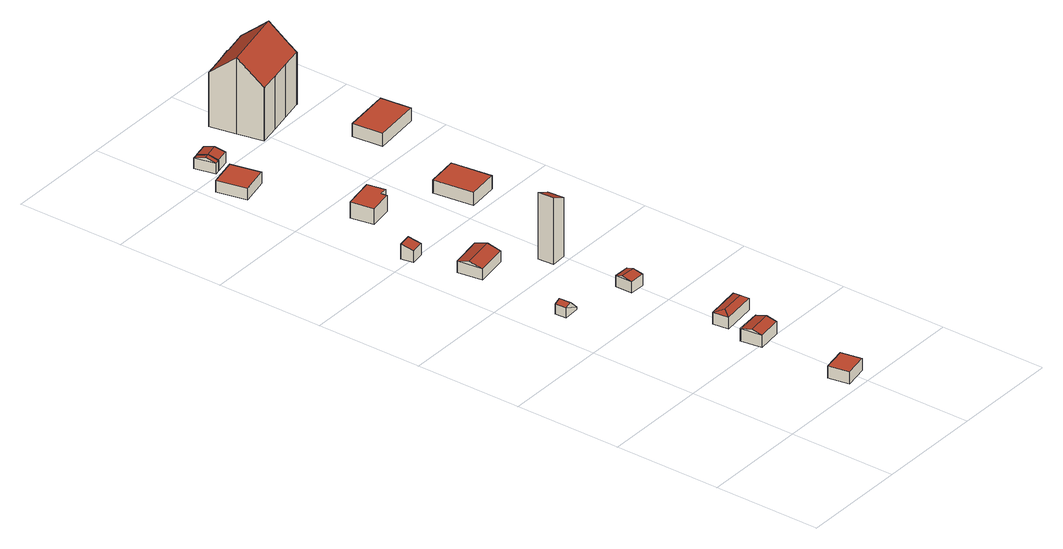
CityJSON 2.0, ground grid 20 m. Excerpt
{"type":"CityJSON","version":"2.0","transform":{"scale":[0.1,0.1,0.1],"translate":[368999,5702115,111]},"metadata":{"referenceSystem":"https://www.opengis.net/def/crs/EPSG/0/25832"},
"CityObjects":{
"building1":{"type":"Building","attributes":{"Gemeindeschluessel":"05113000","Geometrietyp2DReferenz":"3000","function":"31001_1313","roofType":"1000","measuredHeight":2.31,"storeysAboveGround":1},"geometry":[{"type":"Solid","lod":"2","boundaries":[[[[0,1,2,3]],[[4,5,1,0]],[[6,7,5,4]],[[3,2,7,6]],[[4,0,3,6]],[[1,5,7,2]]]],"semantics":{"surfaces":[{"type":"WallSurface"},{"type":"RoofSurface"},{"type":"GroundSurface"}],"values":[[0,0,0,0,1,2]]}}]},
"building2":{"type":"Building","attributes":{"Gemeindeschluessel":"05113000","Geometrietyp2DReferenz":"3000","function":"31001_1313","roofType":"3100","measuredHeight":2.4},"geometry":[{"type":"Solid","lod":"2","boundaries":[[[[8,9,10,11]],[[12,13,9,8]],[[14,15,13,12]],[[11,10,15,14]],[[8,16,12]],[[14,17,11]],[[11,17,16,8]],[[12,16,17,14]],[[9,13,15,10]]]],"semantics":{"surfaces":[{"type":"WallSurface"},{"type":"RoofSurface"},{"type":"GroundSurface"}],"values":[[0,0,0,0,0,0,1,1,2]]}}]},
"building3":{"type":"Building","attributes":{"Gemeindeschluessel":"05113000","Geometrietyp2DReferenz":"3000","function":"31001_1313","roofType":"3100","measuredHeight":2.78,"storeysAboveGround":1},"geometry":[{"type":"Solid","lod":"2","boundaries":[[[[18,19,20,21]],[[22,23,19,18]],[[24,25,23,22]],[[21,20,25,24]],[[18,26,22]],[[24,27,21]],[[21,27,26,18]],[[22,26,27,24]],[[19,23,25,20]]]],"semantics":{"surfaces":[{"type":"WallSurface"},{"type":"RoofSurface"},{"type":"GroundSurface"}],"values":[[0,0,0,0,0,0,1,1,2]]}}]},
"building4":{"type":"Building","attributes":{"Gemeindeschluessel":"05113000","Geometrietyp2DReferenz":"3000","function":"31001_1313","roofType":"2100","measuredHeight":2.82},"geometry":[{"type":"Solid","lod":"2","boundaries":[[[[28,29,30,31]],[[32,33,29,28]],[[34,35,33,32]],[[31,30,35,34]],[[32,28,31,34]],[[29,33,35,30]]]],"semantics":{"surfaces":[{"type":"WallSurface"},{"type":"RoofSurface"},{"type":"GroundSurface"}],"values":[[0,0,0,0,1,2]]}}]},
"building5":{"type":"Building","attributes":{"Gemeindeschluessel":"05113000","Geometrietyp2DReferenz":"3000","function":"31001_1313","roofType":"5000","measuredHeight":2.43,"storeysAboveGround":1},"geometry":[{"type":"Solid","lod":"2","boundaries":[[[[36,37,38,39]],[[40,41,37,36]],[[42,43,41,40]],[[39,38,43,42]],[[44,42,40,45]],[[40,36,45]],[[45,36,39,44]],[[39,42,44]],[[37,41,43,38]]]],"semantics":{"surfaces":[{"type":"WallSurface"},{"type":"RoofSurface"},{"type":"GroundSurface"}],"values":[[0,0,0,0,1,1,1,1,2]]}}]},
"building6":{"type":"Building","attributes":{"Gemeindeschluessel":"05113000","Geometrietyp2DReferenz":"3000","function":"31001_1313","roofType":"3100","measuredHeight":2.81,"storeysAboveGround":1},"geometry":[{"type":"Solid","lod":"2","boundaries":[[[[46,47,48,49]],[[50,51,47,46]],[[52,53,51,50]],[[49,48,53,52]],[[46,54,50]],[[52,55,49]],[[49,55,54,46]],[[50,54,55,52]],[[47,51,53,48]]]],"semantics":{"surfaces":[{"type":"WallSurface"},{"type":"RoofSurface"},{"type":"GroundSurface"}],"values":[[0,0,0,0,0,0,1,1,2]]}}]},
"building7":{"type":"Building","attributes":{"Gemeindeschluessel":"05113000","Geometrietyp2DReferenz":"3000","function":"31001_1313","roofType":"3100","measuredHeight":2.42},"geometry":[{"type":"Solid","lod":"2","boundaries":[[[[56,57,58,59]],[[60,61,57,56]],[[62,63,61,60]],[[59,58,63,62]],[[56,64,60]],[[62,65,59]],[[59,65,64,56]],[[60,64,65,62]],[[57,61,63,58]]]],"semantics":{"surfaces":[{"type":"WallSurface"},{"type":"RoofSurface"},{"type":"GroundSurface"}],"values":[[0,0,0,0,0,0,1,1,2]]}}]},
"building8":{"type":"Building","attributes":{"Gemeindeschluessel":"05113000","Geometrietyp2DReferenz":"3000","function":"31001_1313","roofType":"2100","measuredHeight":12.57},"geometry":[{"type":"Solid","lod":"2","boundaries":[[[[66,67,68,69]],[[70,71,67,66]],[[72,73,71,70]],[[69,68,73,72]],[[70,66,69,72]],[[67,71,73,68]]]],"semantics":{"surfaces":[{"type":"WallSurface"},{"type":"RoofSurface"},{"type":"GroundSurface"}],"values":[[0,0,0,0,1,2]]}}]},
"building9":{"type":"Building","attributes":{"Gemeindeschluessel":"05113000","Geometrietyp2DReferenz":"3000","function":"31001_1313","roofType":"9999","measuredHeight":3,"storeysAboveGround":1},"geometry":[{"type":"Solid","lod":"2","boundaries":[[[[74,75,76,77,78,79]],[[77,80,81,78]],[[76,82,80,77]],[[75,83,82,76]],[[74,84,83,75]],[[79,85,84,74]],[[78,81,85,79]],[[80,82,83,84,85,81]]]],"semantics":{"surfaces":[{"type":"RoofSurface"},{"type":"WallSurface"},{"type":"GroundSurface"}],"values":[[0,1,1,1,1,1,1,2]]}}]},
"building10":{"type":"Building","attributes":{"Gemeindeschluessel":"05113000","Geometrietyp2DReferenz":"3000","function":"31001_2000","roofType":"1000","measuredHeight":2.21,"storeysAboveGround":1},"geometry":[{"type":"Solid","lod":"2","boundaries":[[[[86,87,88,89]],[[90,91,87,86]],[[92,93,91,90]],[[89,88,93,92]],[[90,86,89,92]],[[87,91,93,88]]]],"semantics":{"surfaces":[{"type":"WallSurface"},{"type":"RoofSurface"},{"type":"GroundSurface"}],"values":[[0,0,0,0,1,2]]}}]},
"building11":{"type":"Building","attributes":{"Gemeindeschluessel":"05113000","Geometrietyp2DReferenz":"3000","function":"51009_1610","roofType":"3100","measuredHeight":2.64},"geometry":[{"type":"Solid","lod":"2","boundaries":[[[[94,95,96,97]],[[98,99,95,94]],[[100,101,99,98]],[[97,96,101,100]],[[94,102,98]],[[100,103,97]],[[97,103,102,94]],[[98,102,103,100]],[[95,99,101,96]]]],"semantics":{"surfaces":[{"type":"WallSurface"},{"type":"RoofSurface"},{"type":"GroundSurface"}],"values":[[0,0,0,0,0,0,1,1,2]]}}]},
"building12":{"type":"Building","attributes":{"Gemeindeschluessel":"05113000","Geometrietyp2DReferenz":"3000","function":"31001_1010","roofType":"3100","measuredHeight":2.57,"storeysAboveGround":1},"geometry":[{"type":"Solid","lod":"2","boundaries":[[[[104,105,95,106]],[[107,108,105,104]],[[109,99,108,107]],[[106,95,99,109]],[[104,110,107]],[[109,102,106]],[[106,102,110,104]],[[107,110,102,109]],[[105,108,99,95]]]],"semantics":{"surfaces":[{"type":"WallSurface"},{"type":"RoofSurface"},{"type":"GroundSurface"}],"values":[[0,0,0,0,0,0,1,1,2]]}}]},
"building13":{"type":"Building","attributes":{"Gemeindeschluessel":"05113000","Geometrietyp2DReferenz":"3000","function":"31001_1313","roofType":"1000","measuredHeight":2.47,"storeysAboveGround":1},"geometry":[{"type":"Solid","lod":"2","boundaries":[[[[111,112,113,114]],[[115,116,112,111]],[[117,118,116,115]],[[114,113,118,117]],[[115,111,114,117]],[[112,116,118,113]]]],"semantics":{"surfaces":[{"type":"WallSurface"},{"type":"RoofSurface"},{"type":"GroundSurface"}],"values":[[0,0,0,0,1,2]]}}]},
"building14":{"type":"Building","attributes":{"Gemeindeschluessel":"05113000","Geometrietyp2DReferenz":"3000","function":"31001_1010","roofType":"3100","measuredHeight":14.41,"storeysAboveGround":2},"address":[{"country":"Germany","locality":"Essen","thoroughfareNumber":"426","thoroughfareName":"Bochumer Landstr."}],"geometry":[{"type":"Solid","lod":"2","boundaries":[[[[119,120,121,122]],[[123,124,120,119]],[[125,126,124,123]],[[127,128,126,125]],[[129,130,128,127]],[[131,132,130,129]],[[133,134,132,131]],[[135,136,134,133]],[[137,138,136,135]],[[139,140,138,137]],[[141,142,140,139]],[[143,144,142,141]],[[145,146,144,143]],[[147,148,146,145]],[[149,150,148,147]],[[122,121,150,149]],[[143,141,139,137,135,133,131,129,145]],[[127,125,123,119,122,149,147,145,129]],[[120,124,126,128,130,132,134,136,138,140,142,144,146,148,150,121]]]],"semantics":{"surfaces":[{"type":"WallSurface"},{"type":"RoofSurface"},{"type":"GroundSurface"}],"values":[[0,0,0,0,0,0,0,0,0,0,0,0,0,0,0,0,1,1,2]]}}]},
"building15":{"type":"Building","attributes":{"Gemeindeschluessel":"05113000","Geometrietyp2DReferenz":"3000","function":"31001_2000","roofType":"1000","measuredHeight":2.51,"storeysAboveGround":1},"geometry":[{"type":"Solid","lod":"2","boundaries":[[[[151,152,153,154]],[[155,156,152,151]],[[157,158,156,155]],[[154,153,158,157]],[[155,151,154,157]],[[152,156,158,153]]]],"semantics":{"surfaces":[{"type":"WallSurface"},{"type":"RoofSurface"},{"type":"GroundSurface"}],"values":[[0,0,0,0,1,2]]}}]},
"building16":{"type":"Building","attributes":{"Gemeindeschluessel":"05113000","Geometrietyp2DReferenz":"3000","function":"31001_2000","roofType":"3100","measuredHeight":6.58,"storeysAboveGround":1},"geometry":[{"type":"Solid","lod":"2","boundaries":[[[[159,160,161,162]],[[163,164,160,159]],[[165,166,164,163]],[[162,161,166,165]],[[159,167,163]],[[165,168,162]],[[162,168,167,159]],[[163,167,168,165]],[[160,164,166,161]]]],"semantics":{"surfaces":[{"type":"WallSurface"},{"type":"RoofSurface"},{"type":"GroundSurface"}],"values":[[0,0,0,0,0,0,1,1,2]]}}]}
},
"vertices":[
[193,49,46],[193,49,23],[149,41,23],[149,41,46],[200,10,46],[200,10,23],[156,2,46],[156,2,23],
[61,479,34],[61,479,29],[60,500,29],[60,500,34],[31,478,48],[31,478,29],[30,499,48],[30,499,29],[43,478,52],[42,500,52],
[191,218,53],[191,218,30],[144,213,30],[144,213,53],[196,179,53],[196,179,30],[149,173,53],[149,173,30],[194,198,58],[147,192,58],
[16,799,53],[16,799,25],[20,776,25],[20,776,47],[41,803,53],[41,803,25],[45,780,47],[45,780,25],
[223,287,52],[223,287,30],[157,279,30],[157,279,52],[226,257,52],[226,257,30],[161,249,52],[161,249,30],[174,266,55],[220,271,55],
[96,711,49],[96,711,27],[36,701,27],[36,701,49],[103,664,48],[103,664,27],[43,655,48],[43,655,27],[100,688,55],[39,679,55],
[180,469,52],[180,469,31],[151,469,31],[151,469,52],[180,437,52],[180,437,31],[151,437,52],[151,437,31],[180,456,56],[151,456,56],
[147,591,154],[147,591,28],[176,593,28],[176,593,140],[145,621,154],[145,621,28],[174,623,140],[174,623,28],
[118,904,53],[117,915,53],[131,917,53],[125,950,53],[67,940,53],[74,897,53],[125,950,23],[67,940,23],[131,917,23],[117,915,23],[118,904,23],[74,897,23],
[58,1175,39],[58,1175,17],[6,1164,17],[6,1164,39],[70,1120,39],[70,1120,17],[18,1109,39],[18,1109,17],
[49,1235,38],[49,1235,18],[39,1233,18],[39,1233,38],[57,1197,38],[57,1197,18],[48,1195,38],[48,1195,18],[54,1215,44],[44,1213,44],
[75,1240,39],[75,1240,18],[49,1235,39],[83,1202,39],[83,1202,18],[57,1197,39],[79,1221,44],
[262,884,50],[262,884,25],[204,877,25],[204,877,50],[271,809,50],[271,809,25],[213,802,50],[213,802,25],
[239,1317,109],[239,1317,7],[209,1310,7],[209,1310,108],[240,1315,110],[240,1315,7],[286,1325,110],[286,1325,7],[291,1299,132],[291,1299,7],[296,1277,151],[296,1277,7],[302,1241,119],[302,1241,7],[305,1227,106],[305,1227,7],[303,1227,106],[303,1227,7],[264,1219,107],[264,1219,7],[226,1211,107],[226,1211,7],[188,1203,108],[188,1203,7],[186,1203,108],[186,1203,7],[177,1251,151],[177,1251,7],[167,1300,110],[167,1300,7],[209,1309,110],[209,1309,7],
[355,1097,44],[355,1097,19],[267,1087,19],[267,1087,44],[361,1040,44],[361,1040,19],[273,1030,44],[273,1030,19],
[320,1305,56],[320,1305,9],[291,1299,9],[291,1299,56],[332,1247,56],[332,1247,9],[302,1241,56],[302,1241,9],[326,1275,75],[297,1270,75]
]}
